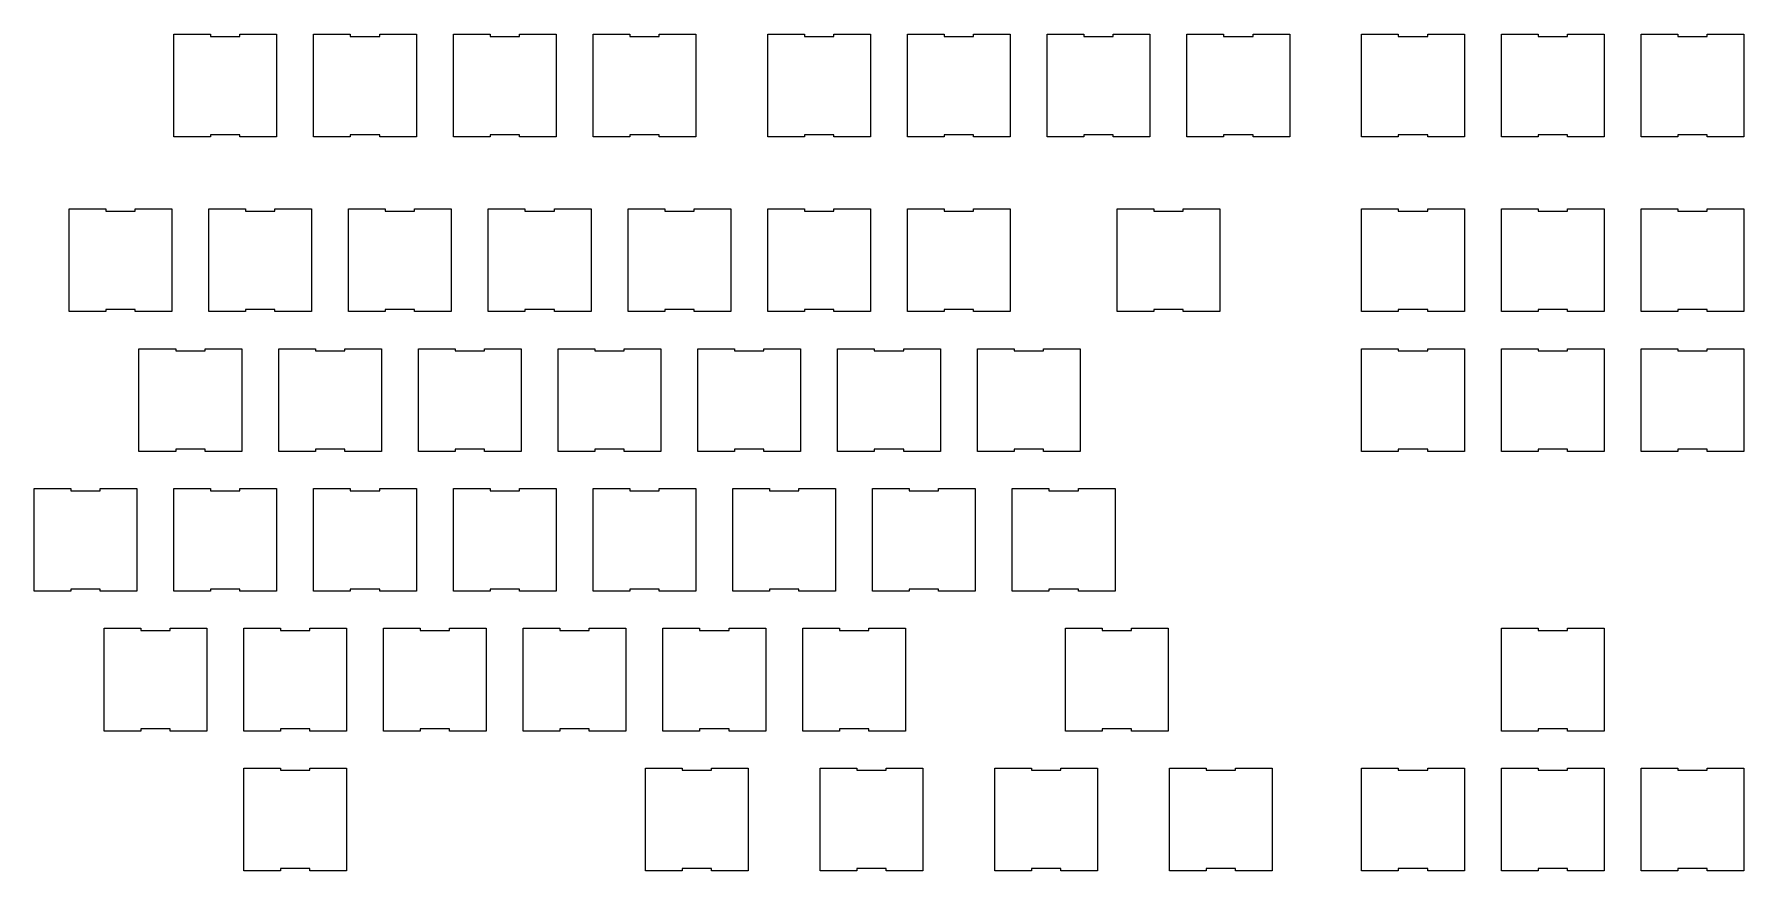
# Model space of a CAD drawing. Header units: millimetres. Extents: x 130 to 363, y -215 to -101.
import ezdxf

# ---------------------------------------------------------------- set-up
doc = ezdxf.new("R2010")
doc.units = ezdxf.units.MM

msp = doc.modelspace()

# ---------------------------------------------------------------- linework, layer by layer
for p, q in [((148.825, -115.1875), (148.825, -101.1875)), ((148.825, -101.1875), (153.825, -101.1875)), ((153.825, -101.1875), (153.825, -101.4875)), ((153.825, -101.4875), (157.825, -101.4875)), ((157.825, -101.4875), (157.825, -101.1875)), ((157.825, -101.1875), (162.825, -101.1875)), ((162.825, -101.1875), (162.825, -115.1875)), ((167.875, -115.1875), (167.875, -101.1875)), ((167.875, -101.1875), (172.875, -101.1875)), ((172.875, -101.1875), (172.875, -101.4875)), ((172.875, -101.4875), (176.875, -101.4875)), ((176.875, -101.4875), (176.875, -101.1875)), ((176.875, -101.1875), (181.875, -101.1875)), ((181.875, -101.1875), (181.875, -115.1875)), ((186.925, -115.1875), (186.925, -101.1875)), ((186.925, -101.1875), (191.925, -101.1875)), ((191.925, -101.1875), (191.925, -101.4875)), ((191.925, -101.4875), (195.925, -101.4875)), ((195.925, -101.4875), (195.925, -101.1875)), ((195.925, -101.1875), (200.925, -101.1875)), ((200.925, -101.1875), (200.925, -115.1875)), ((205.975, -115.1875), (205.975, -101.1875)), ((205.975, -101.1875), (210.975, -101.1875)), ((210.975, -101.1875), (210.975, -101.4875)), ((210.975, -101.4875), (214.975, -101.4875)), ((214.975, -101.4875), (214.975, -101.1875)), ((214.975, -101.1875), (219.975, -101.1875)), ((219.975, -101.1875), (219.975, -115.1875)), ((229.7875, -115.1875), (229.7875, -101.1875)), ((229.7875, -101.1875), (234.7875, -101.1875)), ((234.7875, -101.1875), (234.7875, -101.4875)), ((234.7875, -101.4875), (238.7875, -101.4875)), ((238.7875, -101.4875), (238.7875, -101.1875)), ((238.7875, -101.1875), (243.7875, -101.1875)), ((243.7875, -101.1875), (243.7875, -115.1875)), ((248.8375, -115.1875), (248.8375, -101.1875)), ((248.8375, -101.1875), (253.8375, -101.1875)), ((253.8375, -101.1875), (253.8375, -101.4875)), ((253.8375, -101.4875), (257.8375, -101.4875)), ((257.8375, -101.4875), (257.8375, -101.1875)), ((257.8375, -101.1875), (262.8375, -101.1875)), ((262.8375, -101.1875), (262.8375, -115.1875)), ((267.8875, -115.1875), (267.8875, -101.1875)), ((267.8875, -101.1875), (272.8875, -101.1875)), ((272.8875, -101.1875), (272.8875, -101.4875)), ((272.8875, -101.4875), (276.8875, -101.4875)), ((276.8875, -101.4875), (276.8875, -101.1875)), ((276.8875, -101.1875), (281.8875, -101.1875)), ((281.8875, -101.1875), (281.8875, -115.1875)), ((286.9375, -115.1875), (286.9375, -101.1875)), ((286.9375, -101.1875), (291.9375, -101.1875)), ((291.9375, -101.1875), (291.9375, -101.4875)), ((291.9375, -101.4875), (295.9375, -101.4875)), ((295.9375, -101.4875), (295.9375, -101.1875)), ((295.9375, -101.1875), (300.9375, -101.1875)), ((300.9375, -101.1875), (300.9375, -115.1875)), ((310.75, -115.1875), (310.75, -101.1875)), ((310.75, -101.1875), (315.75, -101.1875)), ((315.75, -101.1875), (315.75, -101.4875)), ((315.75, -101.4875), (319.75, -101.4875)), ((319.75, -101.4875), (319.75, -101.1875)), ((319.75, -101.1875), (324.75, -101.1875)), ((324.75, -101.1875), (324.75, -115.1875)), ((329.8, -115.1875), (329.8, -101.1875)), ((329.8, -101.1875), (334.8, -101.1875)), ((334.8, -101.1875), (334.8, -101.4875)), ((334.8, -101.4875), (338.8, -101.4875)), ((338.8, -101.4875), (338.8, -101.1875)), ((338.8, -101.1875), (343.8, -101.1875)), ((343.8, -101.1875), (343.8, -115.1875)), ((348.85, -115.1875), (348.85, -101.1875)), ((348.85, -101.1875), (353.85, -101.1875)), ((353.85, -101.1875), (353.85, -101.4875)), ((353.85, -101.4875), (357.85, -101.4875)), ((357.85, -101.4875), (357.85, -101.1875)), ((357.85, -101.1875), (362.85, -101.1875)), ((362.85, -101.1875), (362.85, -115.1875)), ((153.825, -115.1875), (148.825, -115.1875)), ((157.825, -114.8875), (153.825, -114.8875)), ((153.825, -114.8875), (153.825, -115.1875)), ((157.825, -115.1875), (157.825, -114.8875)), ((162.825, -115.1875), (157.825, -115.1875)), ((172.875, -115.1875), (167.875, -115.1875)), ((176.875, -114.8875), (172.875, -114.8875)), ((172.875, -114.8875), (172.875, -115.1875)), ((176.875, -115.1875), (176.875, -114.8875)), ((181.875, -115.1875), (176.875, -115.1875)), ((191.925, -115.1875), (186.925, -115.1875)), ((195.925, -114.8875), (191.925, -114.8875)), ((191.925, -114.8875), (191.925, -115.1875)), ((195.925, -115.1875), (195.925, -114.8875)), ((200.925, -115.1875), (195.925, -115.1875)), ((210.975, -115.1875), (205.975, -115.1875)), ((214.975, -114.8875), (210.975, -114.8875)), ((210.975, -114.8875), (210.975, -115.1875)), ((214.975, -115.1875), (214.975, -114.8875)), ((219.975, -115.1875), (214.975, -115.1875)), ((234.7875, -115.1875), (229.7875, -115.1875)), ((238.7875, -114.8875), (234.7875, -114.8875)), ((234.7875, -114.8875), (234.7875, -115.1875)), ((238.7875, -115.1875), (238.7875, -114.8875)), ((243.7875, -115.1875), (238.7875, -115.1875)), ((253.8375, -115.1875), (248.8375, -115.1875)), ((257.8375, -114.8875), (253.8375, -114.8875)), ((253.8375, -114.8875), (253.8375, -115.1875)), ((257.8375, -115.1875), (257.8375, -114.8875)), ((262.8375, -115.1875), (257.8375, -115.1875)), ((272.8875, -115.1875), (267.8875, -115.1875)), ((276.8875, -114.8875), (272.8875, -114.8875)), ((272.8875, -114.8875), (272.8875, -115.1875)), ((276.8875, -115.1875), (276.8875, -114.8875)), ((281.8875, -115.1875), (276.8875, -115.1875)), ((291.9375, -115.1875), (286.9375, -115.1875)), ((295.9375, -114.8875), (291.9375, -114.8875)), ((291.9375, -114.8875), (291.9375, -115.1875)), ((295.9375, -115.1875), (295.9375, -114.8875)), ((300.9375, -115.1875), (295.9375, -115.1875)), ((315.75, -115.1875), (310.75, -115.1875)), ((319.75, -114.8875), (315.75, -114.8875)), ((315.75, -114.8875), (315.75, -115.1875)), ((319.75, -115.1875), (319.75, -114.8875)), ((324.75, -115.1875), (319.75, -115.1875)), ((334.8, -115.1875), (329.8, -115.1875)), ((338.8, -114.8875), (334.8, -114.8875)), ((334.8, -114.8875), (334.8, -115.1875)), ((338.8, -115.1875), (338.8, -114.8875)), ((343.8, -115.1875), (338.8, -115.1875)), ((353.85, -115.1875), (348.85, -115.1875)), ((357.85, -114.8875), (353.85, -114.8875)), ((353.85, -114.8875), (353.85, -115.1875)), ((357.85, -115.1875), (357.85, -114.8875)), ((362.85, -115.1875), (357.85, -115.1875)), ((134.5375, -139), (134.5375, -125)), ((134.5375, -125), (139.5375, -125)), ((139.5375, -125), (139.5375, -125.3)), ((139.5375, -125.3), (143.5375, -125.3)), ((143.5375, -125.3), (143.5375, -125)), ((143.5375, -125), (148.5375, -125)), ((148.5375, -125), (148.5375, -139)), ((153.5875, -139), (153.5875, -125)), ((153.5875, -125), (158.5875, -125)), ((158.5875, -125), (158.5875, -125.3)), ((158.5875, -125.3), (162.5875, -125.3)), ((162.5875, -125.3), (162.5875, -125)), ((162.5875, -125), (167.5875, -125)), ((167.5875, -125), (167.5875, -139)), ((172.6375, -139), (172.6375, -125)), ((172.6375, -125), (177.6375, -125)), ((177.6375, -125), (177.6375, -125.3)), ((177.6375, -125.3), (181.6375, -125.3)), ((181.6375, -125.3), (181.6375, -125)), ((181.6375, -125), (186.6375, -125)), ((186.6375, -125), (186.6375, -139)), ((191.6875, -139), (191.6875, -125)), ((191.6875, -125), (196.6875, -125)), ((196.6875, -125), (196.6875, -125.3)), ((196.6875, -125.3), (200.6875, -125.3)), ((200.6875, -125.3), (200.6875, -125)), ((200.6875, -125), (205.6875, -125)), ((205.6875, -125), (205.6875, -139)), ((210.7375, -139), (210.7375, -125)), ((210.7375, -125), (215.7375, -125)), ((215.7375, -125), (215.7375, -125.3)), ((215.7375, -125.3), (219.7375, -125.3)), ((219.7375, -125.3), (219.7375, -125)), ((219.7375, -125), (224.7375, -125)), ((224.7375, -125), (224.7375, -139)), ((229.7875, -139), (229.7875, -125)), ((229.7875, -125), (234.7875, -125)), ((234.7875, -125), (234.7875, -125.3)), ((234.7875, -125.3), (238.7875, -125.3)), ((238.7875, -125.3), (238.7875, -125)), ((238.7875, -125), (243.7875, -125)), ((243.7875, -125), (243.7875, -139)), ((248.8375, -139), (248.8375, -125)), ((248.8375, -125), (253.8375, -125)), ((253.8375, -125), (253.8375, -125.3)), ((253.8375, -125.3), (257.8375, -125.3)), ((257.8375, -125.3), (257.8375, -125)), ((257.8375, -125), (262.8375, -125)), ((262.8375, -125), (262.8375, -139)), ((277.4125, -139), (277.4125, -125)), ((277.4125, -125), (282.4125, -125)), ((282.4125, -125), (282.4125, -125.3)), ((282.4125, -125.3), (286.4125, -125.3)), ((286.4125, -125.3), (286.4125, -125)), ((286.4125, -125), (291.4125, -125)), ((291.4125, -125), (291.4125, -139)), ((310.75, -139), (310.75, -125)), ((310.75, -125), (315.75, -125)), ((315.75, -125), (315.75, -125.3)), ((315.75, -125.3), (319.75, -125.3)), ((319.75, -125.3), (319.75, -125)), ((319.75, -125), (324.75, -125)), ((324.75, -125), (324.75, -139)), ((329.8, -139), (329.8, -125)), ((329.8, -125), (334.8, -125)), ((334.8, -125), (334.8, -125.3)), ((334.8, -125.3), (338.8, -125.3)), ((338.8, -125.3), (338.8, -125)), ((338.8, -125), (343.8, -125)), ((343.8, -125), (343.8, -139)), ((348.85, -139), (348.85, -125)), ((348.85, -125), (353.85, -125)), ((353.85, -125), (353.85, -125.3)), ((353.85, -125.3), (357.85, -125.3)), ((357.85, -125.3), (357.85, -125)), ((357.85, -125), (362.85, -125)), ((362.85, -125), (362.85, -139)), ((139.5375, -139), (134.5375, -139)), ((143.5375, -138.7), (139.5375, -138.7)), ((139.5375, -138.7), (139.5375, -139)), ((143.5375, -139), (143.5375, -138.7)), ((148.5375, -139), (143.5375, -139)), ((158.5875, -139), (153.5875, -139)), ((162.5875, -138.7), (158.5875, -138.7)), ((158.5875, -138.7), (158.5875, -139)), ((162.5875, -139), (162.5875, -138.7)), ((167.5875, -139), (162.5875, -139)), ((177.6375, -139), (172.6375, -139)), ((181.6375, -138.7), (177.6375, -138.7)), ((177.6375, -138.7), (177.6375, -139)), ((181.6375, -139), (181.6375, -138.7)), ((186.6375, -139), (181.6375, -139)), ((196.6875, -139), (191.6875, -139)), ((200.6875, -138.7), (196.6875, -138.7)), ((196.6875, -138.7), (196.6875, -139)), ((200.6875, -139), (200.6875, -138.7)), ((205.6875, -139), (200.6875, -139)), ((215.7375, -139), (210.7375, -139)), ((219.7375, -138.7), (215.7375, -138.7)), ((215.7375, -138.7), (215.7375, -139)), ((219.7375, -139), (219.7375, -138.7)), ((224.7375, -139), (219.7375, -139)), ((234.7875, -139), (229.7875, -139)), ((238.7875, -138.7), (234.7875, -138.7)), ((234.7875, -138.7), (234.7875, -139)), ((238.7875, -139), (238.7875, -138.7)), ((243.7875, -139), (238.7875, -139)), ((253.8375, -139), (248.8375, -139)), ((257.8375, -138.7), (253.8375, -138.7)), ((253.8375, -138.7), (253.8375, -139)), ((257.8375, -139), (257.8375, -138.7)), ((262.8375, -139), (257.8375, -139)), ((282.4125, -139), (277.4125, -139)), ((286.4125, -138.7), (282.4125, -138.7)), ((282.4125, -138.7), (282.4125, -139)), ((286.4125, -139), (286.4125, -138.7)), ((291.4125, -139), (286.4125, -139)), ((315.75, -139), (310.75, -139)), ((319.75, -138.7), (315.75, -138.7)), ((315.75, -138.7), (315.75, -139)), ((319.75, -139), (319.75, -138.7)), ((324.75, -139), (319.75, -139)), ((334.8, -139), (329.8, -139)), ((338.8, -138.7), (334.8, -138.7)), ((334.8, -138.7), (334.8, -139)), ((338.8, -139), (338.8, -138.7)), ((343.8, -139), (338.8, -139)), ((353.85, -139), (348.85, -139)), ((357.85, -138.7), (353.85, -138.7)), ((353.85, -138.7), (353.85, -139)), ((357.85, -139), (357.85, -138.7)), ((362.85, -139), (357.85, -139)), ((144.0625, -158.05), (144.0625, -144.05)), ((144.0625, -144.05), (149.0625, -144.05)), ((149.0625, -144.05), (149.0625, -144.35)), ((149.0625, -144.35), (153.0625, -144.35)), ((153.0625, -144.35), (153.0625, -144.05)), ((153.0625, -144.05), (158.0625, -144.05)), ((158.0625, -144.05), (158.0625, -158.05)), ((163.1125, -158.05), (163.1125, -144.05)), ((163.1125, -144.05), (168.1125, -144.05)), ((168.1125, -144.05), (168.1125, -144.35)), ((168.1125, -144.35), (172.1125, -144.35)), ((172.1125, -144.35), (172.1125, -144.05)), ((172.1125, -144.05), (177.1125, -144.05)), ((177.1125, -144.05), (177.1125, -158.05)), ((182.1625, -158.05), (182.1625, -144.05)), ((182.1625, -144.05), (187.1625, -144.05)), ((187.1625, -144.05), (187.1625, -144.35)), ((187.1625, -144.35), (191.1625, -144.35)), ((191.1625, -144.35), (191.1625, -144.05)), ((191.1625, -144.05), (196.1625, -144.05)), ((196.1625, -144.05), (196.1625, -158.05)), ((201.2125, -158.05), (201.2125, -144.05)), ((201.2125, -144.05), (206.2125, -144.05)), ((206.2125, -144.05), (206.2125, -144.35)), ((206.2125, -144.35), (210.2125, -144.35)), ((210.2125, -144.35), (210.2125, -144.05)), ((210.2125, -144.05), (215.2125, -144.05)), ((215.2125, -144.05), (215.2125, -158.05)), ((220.2625, -158.05), (220.2625, -144.05)), ((220.2625, -144.05), (225.2625, -144.05)), ((225.2625, -144.05), (225.2625, -144.35)), ((225.2625, -144.35), (229.2625, -144.35)), ((229.2625, -144.35), (229.2625, -144.05)), ((229.2625, -144.05), (234.2625, -144.05)), ((234.2625, -144.05), (234.2625, -158.05)), ((239.3125, -158.05), (239.3125, -144.05)), ((239.3125, -144.05), (244.3125, -144.05)), ((244.3125, -144.05), (244.3125, -144.35)), ((244.3125, -144.35), (248.3125, -144.35)), ((248.3125, -144.35), (248.3125, -144.05)), ((248.3125, -144.05), (253.3125, -144.05)), ((253.3125, -144.05), (253.3125, -158.05)), ((258.3625, -158.05), (258.3625, -144.05)), ((258.3625, -144.05), (263.3625, -144.05)), ((263.3625, -144.05), (263.3625, -144.35)), ((263.3625, -144.35), (267.3625, -144.35)), ((267.3625, -144.35), (267.3625, -144.05)), ((267.3625, -144.05), (272.3625, -144.05)), ((272.3625, -144.05), (272.3625, -158.05)), ((310.75, -158.05), (310.75, -144.05)), ((310.75, -144.05), (315.75, -144.05)), ((315.75, -144.05), (315.75, -144.35)), ((315.75, -144.35), (319.75, -144.35)), ((319.75, -144.35), (319.75, -144.05)), ((319.75, -144.05), (324.75, -144.05)), ((324.75, -144.05), (324.75, -158.05)), ((329.8, -158.05), (329.8, -144.05)), ((329.8, -144.05), (334.8, -144.05)), ((334.8, -144.05), (334.8, -144.35)), ((334.8, -144.35), (338.8, -144.35)), ((338.8, -144.35), (338.8, -144.05)), ((338.8, -144.05), (343.8, -144.05)), ((343.8, -144.05), (343.8, -158.05)), ((348.85, -158.05), (348.85, -144.05)), ((348.85, -144.05), (353.85, -144.05)), ((353.85, -144.05), (353.85, -144.35)), ((353.85, -144.35), (357.85, -144.35)), ((357.85, -144.35), (357.85, -144.05)), ((357.85, -144.05), (362.85, -144.05)), ((362.85, -144.05), (362.85, -158.05)), ((149.0625, -158.05), (144.0625, -158.05)), ((153.0625, -157.75), (149.0625, -157.75)), ((149.0625, -157.75), (149.0625, -158.05)), ((153.0625, -158.05), (153.0625, -157.75)), ((158.0625, -158.05), (153.0625, -158.05)), ((168.1125, -158.05), (163.1125, -158.05)), ((172.1125, -157.75), (168.1125, -157.75)), ((168.1125, -157.75), (168.1125, -158.05)), ((172.1125, -158.05), (172.1125, -157.75)), ((177.1125, -158.05), (172.1125, -158.05)), ((187.1625, -158.05), (182.1625, -158.05)), ((191.1625, -157.75), (187.1625, -157.75)), ((187.1625, -157.75), (187.1625, -158.05)), ((191.1625, -158.05), (191.1625, -157.75)), ((196.1625, -158.05), (191.1625, -158.05)), ((206.2125, -158.05), (201.2125, -158.05)), ((210.2125, -157.75), (206.2125, -157.75)), ((206.2125, -157.75), (206.2125, -158.05)), ((210.2125, -158.05), (210.2125, -157.75)), ((215.2125, -158.05), (210.2125, -158.05)), ((225.2625, -158.05), (220.2625, -158.05)), ((229.2625, -157.75), (225.2625, -157.75)), ((225.2625, -157.75), (225.2625, -158.05)), ((229.2625, -158.05), (229.2625, -157.75)), ((234.2625, -158.05), (229.2625, -158.05)), ((244.3125, -158.05), (239.3125, -158.05)), ((248.3125, -157.75), (244.3125, -157.75)), ((244.3125, -157.75), (244.3125, -158.05)), ((248.3125, -158.05), (248.3125, -157.75)), ((253.3125, -158.05), (248.3125, -158.05)), ((263.3625, -158.05), (258.3625, -158.05)), ((267.3625, -157.75), (263.3625, -157.75)), ((263.3625, -157.75), (263.3625, -158.05)), ((267.3625, -158.05), (267.3625, -157.75)), ((272.3625, -158.05), (267.3625, -158.05)), ((315.75, -158.05), (310.75, -158.05)), ((319.75, -157.75), (315.75, -157.75)), ((315.75, -157.75), (315.75, -158.05)), ((319.75, -158.05), (319.75, -157.75)), ((324.75, -158.05), (319.75, -158.05)), ((334.8, -158.05), (329.8, -158.05)), ((338.8, -157.75), (334.8, -157.75)), ((334.8, -157.75), (334.8, -158.05)), ((338.8, -158.05), (338.8, -157.75)), ((343.8, -158.05), (338.8, -158.05)), ((353.85, -158.05), (348.85, -158.05)), ((357.85, -157.75), (353.85, -157.75)), ((353.85, -157.75), (353.85, -158.05)), ((357.85, -158.05), (357.85, -157.75)), ((362.85, -158.05), (357.85, -158.05)), ((129.775, -177.1), (129.775, -163.1)), ((129.775, -163.1), (134.775, -163.1)), ((134.775, -163.1), (134.775, -163.4)), ((138.775, -163.4), (138.775, -163.1)), ((138.775, -163.1), (143.775, -163.1)), ((143.775, -163.1), (143.775, -177.1)), ((148.825, -177.1), (148.825, -163.1)), ((148.825, -163.1), (153.825, -163.1)), ((153.825, -163.1), (153.825, -163.4)), ((157.825, -163.4), (157.825, -163.1)), ((157.825, -163.1), (162.825, -163.1)), ((162.825, -163.1), (162.825, -177.1)), ((167.875, -177.1), (167.875, -163.1)), ((167.875, -163.1), (172.875, -163.1)), ((172.875, -163.1), (172.875, -163.4)), ((176.875, -163.4), (176.875, -163.1)), ((176.875, -163.1), (181.875, -163.1)), ((181.875, -163.1), (181.875, -177.1)), ((186.925, -177.1), (186.925, -163.1)), ((186.925, -163.1), (191.925, -163.1)), ((191.925, -163.1), (191.925, -163.4)), ((195.925, -163.4), (195.925, -163.1)), ((195.925, -163.1), (200.925, -163.1)), ((200.925, -163.1), (200.925, -177.1)), ((205.975, -177.1), (205.975, -163.1)), ((205.975, -163.1), (210.975, -163.1)), ((210.975, -163.1), (210.975, -163.4)), ((214.975, -163.4), (214.975, -163.1)), ((214.975, -163.1), (219.975, -163.1)), ((219.975, -163.1), (219.975, -177.1)), ((225.025, -177.1), (225.025, -163.1)), ((225.025, -163.1), (230.025, -163.1)), ((230.025, -163.1), (230.025, -163.4)), ((234.025, -163.4), (234.025, -163.1)), ((234.025, -163.1), (239.025, -163.1)), ((239.025, -163.1), (239.025, -177.1)), ((244.075, -177.1), (244.075, -163.1)), ((244.075, -163.1), (249.075, -163.1)), ((249.075, -163.1), (249.075, -163.4)), ((253.075, -163.4), (253.075, -163.1)), ((253.075, -163.1), (258.075, -163.1)), ((258.075, -163.1), (258.075, -177.1)), ((263.125, -177.1), (263.125, -163.1)), ((263.125, -163.1), (268.125, -163.1)), ((268.125, -163.1), (268.125, -163.4)), ((272.125, -163.4), (272.125, -163.1)), ((272.125, -163.1), (277.125, -163.1)), ((277.125, -163.1), (277.125, -177.1)), ((134.775, -163.4), (138.775, -163.4)), ((153.825, -163.4), (157.825, -163.4)), ((172.875, -163.4), (176.875, -163.4)), ((191.925, -163.4), (195.925, -163.4)), ((210.975, -163.4), (214.975, -163.4)), ((230.025, -163.4), (234.025, -163.4)), ((249.075, -163.4), (253.075, -163.4)), ((268.125, -163.4), (272.125, -163.4)), ((134.775, -177.1), (129.775, -177.1)), ((138.775, -176.8), (134.775, -176.8)), ((134.775, -176.8), (134.775, -177.1)), ((138.775, -177.1), (138.775, -176.8)), ((143.775, -177.1), (138.775, -177.1)), ((153.825, -177.1), (148.825, -177.1)), ((157.825, -176.8), (153.825, -176.8)), ((153.825, -176.8), (153.825, -177.1)), ((157.825, -177.1), (157.825, -176.8)), ((162.825, -177.1), (157.825, -177.1)), ((172.875, -177.1), (167.875, -177.1)), ((176.875, -176.8), (172.875, -176.8)), ((172.875, -176.8), (172.875, -177.1)), ((176.875, -177.1), (176.875, -176.8)), ((181.875, -177.1), (176.875, -177.1)), ((191.925, -177.1), (186.925, -177.1)), ((195.925, -176.8), (191.925, -176.8)), ((191.925, -176.8), (191.925, -177.1)), ((195.925, -177.1), (195.925, -176.8)), ((200.925, -177.1), (195.925, -177.1)), ((210.975, -177.1), (205.975, -177.1)), ((214.975, -176.8), (210.975, -176.8)), ((210.975, -176.8), (210.975, -177.1)), ((214.975, -177.1), (214.975, -176.8)), ((219.975, -177.1), (214.975, -177.1)), ((230.025, -177.1), (225.025, -177.1)), ((234.025, -176.8), (230.025, -176.8)), ((230.025, -176.8), (230.025, -177.1)), ((234.025, -177.1), (234.025, -176.8)), ((239.025, -177.1), (234.025, -177.1)), ((249.075, -177.1), (244.075, -177.1)), ((253.075, -176.8), (249.075, -176.8)), ((249.075, -176.8), (249.075, -177.1)), ((253.075, -177.1), (253.075, -176.8)), ((258.075, -177.1), (253.075, -177.1)), ((268.125, -177.1), (263.125, -177.1)), ((272.125, -176.8), (268.125, -176.8)), ((268.125, -176.8), (268.125, -177.1)), ((272.125, -177.1), (272.125, -176.8)), ((277.125, -177.1), (272.125, -177.1)), ((139.3, -196.15), (139.3, -182.15)), ((139.3, -182.15), (144.3, -182.15)), ((144.3, -182.15), (144.3, -182.45)), ((144.3, -182.45), (148.3, -182.45)), ((148.3, -182.45), (148.3, -182.15)), ((148.3, -182.15), (153.3, -182.15)), ((153.3, -182.15), (153.3, -196.15)), ((158.35, -196.15), (158.35, -182.15)), ((158.35, -182.15), (163.35, -182.15)), ((163.35, -182.15), (163.35, -182.45)), ((163.35, -182.45), (167.35, -182.45)), ((167.35, -182.45), (167.35, -182.15)), ((167.35, -182.15), (172.35, -182.15)), ((172.35, -182.15), (172.35, -196.15)), ((177.4, -196.15), (177.4, -182.15)), ((177.4, -182.15), (182.4, -182.15)), ((182.4, -182.15), (182.4, -182.45)), ((182.4, -182.45), (186.4, -182.45)), ((186.4, -182.45), (186.4, -182.15)), ((186.4, -182.15), (191.4, -182.15)), ((191.4, -182.15), (191.4, -196.15)), ((196.45, -196.15), (196.45, -182.15)), ((196.45, -182.15), (201.45, -182.15)), ((201.45, -182.15), (201.45, -182.45)), ((201.45, -182.45), (205.45, -182.45)), ((205.45, -182.45), (205.45, -182.15)), ((205.45, -182.15), (210.45, -182.15)), ((210.45, -182.15), (210.45, -196.15)), ((215.5, -196.15), (215.5, -182.15)), ((215.5, -182.15), (220.5, -182.15)), ((220.5, -182.15), (220.5, -182.45)), ((220.5, -182.45), (224.5, -182.45)), ((224.5, -182.45), (224.5, -182.15)), ((224.5, -182.15), (229.5, -182.15)), ((229.5, -182.15), (229.5, -196.15)), ((234.55, -196.15), (234.55, -182.15)), ((234.55, -182.15), (239.55, -182.15)), ((239.55, -182.15), (239.55, -182.45)), ((239.55, -182.45), (243.55, -182.45)), ((243.55, -182.45), (243.55, -182.15)), ((243.55, -182.15), (248.55, -182.15)), ((248.55, -182.15), (248.55, -196.15)), ((270.364, -196.15), (270.364, -182.15)), ((270.364, -182.15), (275.364, -182.15)), ((275.364, -182.15), (275.364, -182.45)), ((275.364, -182.45), (279.364, -182.45)), ((279.364, -182.45), (279.364, -182.15)), ((279.364, -182.15), (284.364, -182.15)), ((284.364, -182.15), (284.364, -196.15)), ((329.8, -196.15), (329.8, -182.15)), ((329.8, -182.15), (334.8, -182.15)), ((334.8, -182.15), (334.8, -182.45)), ((334.8, -182.45), (338.8, -182.45)), ((338.8, -182.45), (338.8, -182.15)), ((338.8, -182.15), (343.8, -182.15)), ((343.8, -182.15), (343.8, -196.15)), ((144.3, -196.15), (139.3, -196.15)), ((148.3, -195.85), (144.3, -195.85)), ((144.3, -195.85), (144.3, -196.15)), ((148.3, -196.15), (148.3, -195.85)), ((153.3, -196.15), (148.3, -196.15)), ((163.35, -196.15), (158.35, -196.15)), ((167.35, -195.85), (163.35, -195.85)), ((163.35, -195.85), (163.35, -196.15)), ((167.35, -196.15), (167.35, -195.85)), ((172.35, -196.15), (167.35, -196.15)), ((182.4, -196.15), (177.4, -196.15)), ((186.4, -195.85), (182.4, -195.85)), ((182.4, -195.85), (182.4, -196.15)), ((186.4, -196.15), (186.4, -195.85)), ((191.4, -196.15), (186.4, -196.15)), ((201.45, -196.15), (196.45, -196.15)), ((205.45, -195.85), (201.45, -195.85)), ((201.45, -195.85), (201.45, -196.15)), ((205.45, -196.15), (205.45, -195.85)), ((210.45, -196.15), (205.45, -196.15)), ((220.5, -196.15), (215.5, -196.15)), ((224.5, -195.85), (220.5, -195.85)), ((220.5, -195.85), (220.5, -196.15)), ((224.5, -196.15), (224.5, -195.85)), ((229.5, -196.15), (224.5, -196.15)), ((239.55, -196.15), (234.55, -196.15)), ((243.55, -195.85), (239.55, -195.85)), ((239.55, -195.85), (239.55, -196.15)), ((243.55, -196.15), (243.55, -195.85)), ((248.55, -196.15), (243.55, -196.15)), ((275.364, -196.15), (270.364, -196.15)), ((279.364, -195.85), (275.364, -195.85)), ((275.364, -195.85), (275.364, -196.15)), ((279.364, -196.15), (279.364, -195.85)), ((284.364, -196.15), (279.364, -196.15)), ((334.8, -196.15), (329.8, -196.15)), ((338.8, -195.85), (334.8, -195.85)), ((334.8, -195.85), (334.8, -196.15)), ((338.8, -196.15), (338.8, -195.85)), ((343.8, -196.15), (338.8, -196.15)), ((158.35, -215.2), (158.35, -201.2)), ((158.35, -201.2), (163.35, -201.2)), ((163.35, -201.2), (163.35, -201.5)), ((163.35, -201.5), (167.35, -201.5)), ((167.35, -201.5), (167.35, -201.2)), ((167.35, -201.2), (172.35, -201.2)), ((172.35, -201.2), (172.35, -215.2)), ((213.11875, -215.2), (213.11875, -201.2)), ((213.11875, -201.2), (218.11875, -201.2)), ((218.11875, -201.2), (218.11875, -201.5)), ((218.11875, -201.5), (222.11875, -201.5)), ((222.11875, -201.5), (222.11875, -201.2)), ((222.11875, -201.2), (227.11875, -201.2)), ((227.11875, -201.2), (227.11875, -215.2)), ((236.93125, -215.2), (236.93125, -201.2)), ((236.93125, -201.2), (241.93125, -201.2)), ((241.93125, -201.2), (241.93125, -201.5)), ((241.93125, -201.5), (245.93125, -201.5)), ((245.93125, -201.5), (245.93125, -201.2)), ((245.93125, -201.2), (250.93125, -201.2)), ((250.93125, -201.2), (250.93125, -215.2)), ((260.74375, -215.2), (260.74375, -201.2)), ((260.74375, -201.2), (265.74375, -201.2)), ((265.74375, -201.2), (265.74375, -201.5)), ((265.74375, -201.5), (269.74375, -201.5)), ((269.74375, -201.5), (269.74375, -201.2)), ((269.74375, -201.2), (274.74375, -201.2)), ((274.74375, -201.2), (274.74375, -215.2)), ((284.55625, -215.2), (284.55625, -201.2)), ((284.55625, -201.2), (289.55625, -201.2)), ((289.55625, -201.2), (289.55625, -201.5)), ((289.55625, -201.5), (293.55625, -201.5)), ((293.55625, -201.5), (293.55625, -201.2)), ((293.55625, -201.2), (298.55625, -201.2)), ((298.55625, -201.2), (298.55625, -215.2)), ((310.75, -215.2), (310.75, -201.2)), ((310.75, -201.2), (315.75, -201.2)), ((315.75, -201.2), (315.75, -201.5)), ((315.75, -201.5), (319.75, -201.5)), ((319.75, -201.5), (319.75, -201.2)), ((319.75, -201.2), (324.75, -201.2)), ((324.75, -201.2), (324.75, -215.2)), ((329.8, -215.2), (329.8, -201.2)), ((329.8, -201.2), (334.8, -201.2)), ((334.8, -201.2), (334.8, -201.5)), ((334.8, -201.5), (338.8, -201.5)), ((338.8, -201.5), (338.8, -201.2)), ((338.8, -201.2), (343.8, -201.2)), ((343.8, -201.2), (343.8, -215.2)), ((348.85, -215.2), (348.85, -201.2)), ((348.85, -201.2), (353.85, -201.2)), ((353.85, -201.2), (353.85, -201.5)), ((353.85, -201.5), (357.85, -201.5)), ((357.85, -201.5), (357.85, -201.2)), ((357.85, -201.2), (362.85, -201.2)), ((362.85, -201.2), (362.85, -215.2)), ((163.35, -215.2), (158.35, -215.2)), ((167.35, -214.9), (163.35, -214.9)), ((163.35, -214.9), (163.35, -215.2)), ((167.35, -215.2), (167.35, -214.9)), ((172.35, -215.2), (167.35, -215.2)), ((218.11875, -215.2), (213.11875, -215.2)), ((222.11875, -214.9), (218.11875, -214.9)), ((218.11875, -214.9), (218.11875, -215.2)), ((222.11875, -215.2), (222.11875, -214.9)), ((227.11875, -215.2), (222.11875, -215.2)), ((241.93125, -215.2), (236.93125, -215.2)), ((245.93125, -214.9), (241.93125, -214.9)), ((241.93125, -214.9), (241.93125, -215.2)), ((245.93125, -215.2), (245.93125, -214.9)), ((250.93125, -215.2), (245.93125, -215.2)), ((265.74375, -215.2), (260.74375, -215.2)), ((269.74375, -214.9), (265.74375, -214.9)), ((265.74375, -214.9), (265.74375, -215.2)), ((269.74375, -215.2), (269.74375, -214.9)), ((274.74375, -215.2), (269.74375, -215.2)), ((289.55625, -215.2), (284.55625, -215.2)), ((293.55625, -214.9), (289.55625, -214.9)), ((289.55625, -214.9), (289.55625, -215.2)), ((293.55625, -215.2), (293.55625, -214.9)), ((298.55625, -215.2), (293.55625, -215.2)), ((315.75, -215.2), (310.75, -215.2)), ((319.75, -214.9), (315.75, -214.9)), ((315.75, -214.9), (315.75, -215.2)), ((319.75, -215.2), (319.75, -214.9)), ((324.75, -215.2), (319.75, -215.2)), ((334.8, -215.2), (329.8, -215.2)), ((338.8, -214.9), (334.8, -214.9)), ((334.8, -214.9), (334.8, -215.2)), ((338.8, -215.2), (338.8, -214.9)), ((343.8, -215.2), (338.8, -215.2)), ((353.85, -215.2), (348.85, -215.2)), ((357.85, -214.9), (353.85, -214.9)), ((353.85, -214.9), (353.85, -215.2)), ((357.85, -215.2), (357.85, -214.9)), ((362.85, -215.2), (357.85, -215.2))]:
    msp.add_line(p, q)

doc.saveas('drawing.dxf')
